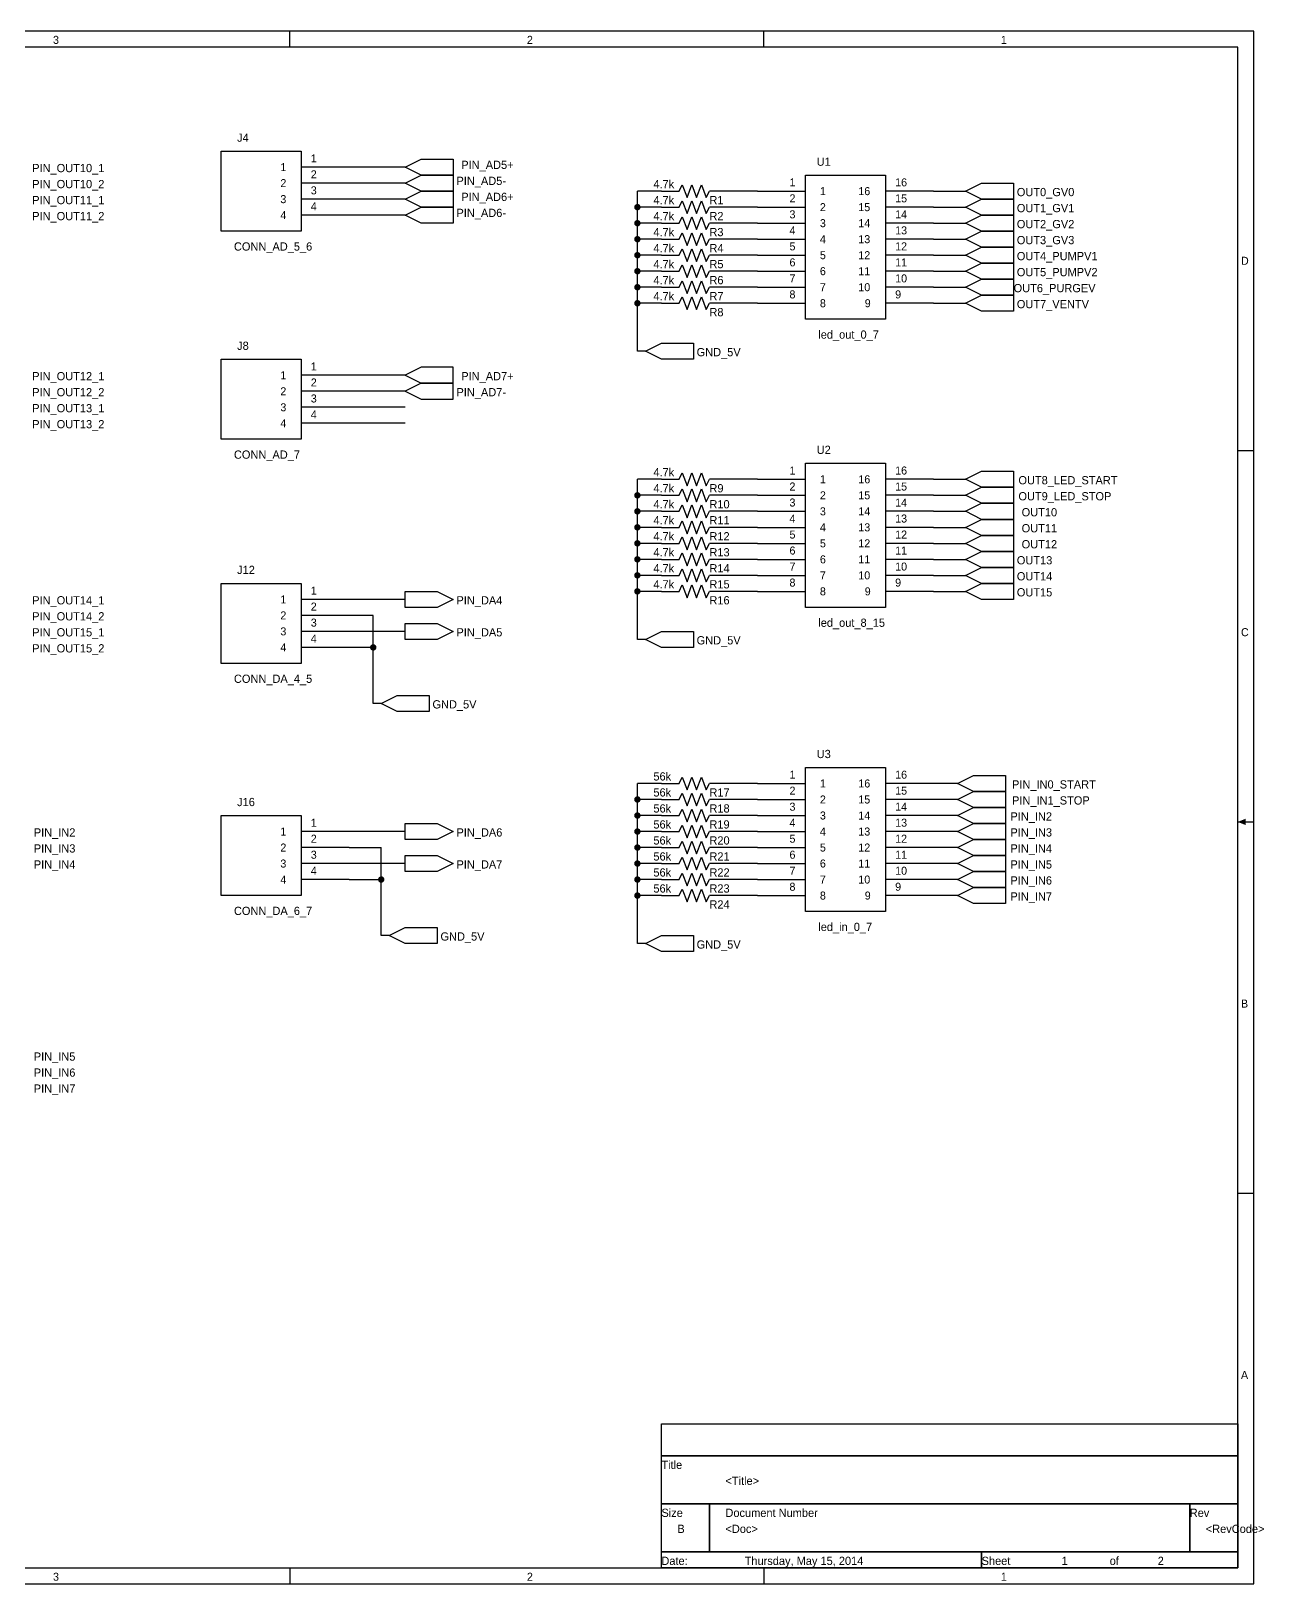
# Model space of a CAD drawing. Extents: x -0.1 to 15.2, y 0.1 to 9.8.
# Drawn here: x 7.46 to 15.16, y 0.1 to 9.8 of the extents above; entities that cross this region are included whole.
import ezdxf

# ---------------------------------------------------------------- set-up
doc = ezdxf.new("R2010")
doc.units = 0

msp = doc.modelspace()

# ---------------------------------------------------------------- linework, layer by layer
at = {"layer": 'PARTS'}
for p, q in [((9.45, 8.95), (9.15, 8.95)), ((9.45, 8.85), (9.15, 8.85)), ((9.45, 8.75), (9.15, 8.75)), ((11.4, 8.8), (11.5, 8.8)), ((11.8, 8.8), (11.7, 8.8)), ((12, 8.8), (12.3, 8.8)), ((13.1, 8.8), (12.8, 8.8)), ((9.45, 8.65), (9.15, 8.65)), ((11.4, 8.7), (11.5, 8.7)), ((11.8, 8.7), (11.7, 8.7)), ((12, 8.7), (12.3, 8.7)), ((13.1, 8.7), (12.8, 8.7)), ((11.4, 8.6), (11.5, 8.6)), ((11.8, 8.6), (11.7, 8.6)), ((12, 8.6), (12.3, 8.6)), ((13.1, 8.6), (12.8, 8.6)), ((11.4, 8.5), (11.5, 8.5)), ((11.8, 8.5), (11.7, 8.5)), ((12, 8.5), (12.3, 8.5)), ((13.1, 8.5), (12.8, 8.5)), ((11.4, 8.4), (11.5, 8.4)), ((11.8, 8.4), (11.7, 8.4)), ((12, 8.4), (12.3, 8.4)), ((13.1, 8.4), (12.8, 8.4)), ((11.4, 8.3), (11.5, 8.3)), ((11.8, 8.3), (11.7, 8.3)), ((12, 8.3), (12.3, 8.3)), ((13.1, 8.3), (12.8, 8.3)), ((11.4, 8.2), (11.5, 8.2)), ((11.8, 8.2), (11.7, 8.2)), ((12, 8.2), (12.3, 8.2)), ((13.1, 8.2), (12.8, 8.2)), ((11.4, 8.1), (11.5, 8.1)), ((11.8, 8.1), (11.7, 8.1)), ((12, 8.1), (12.3, 8.1)), ((13.1, 8.1), (12.8, 8.1)), ((9.45, 7.65), (9.15, 7.65)), ((9.45, 7.55), (9.15, 7.55)), ((9.45, 7.45), (9.15, 7.45)), ((9.45, 7.35), (9.15, 7.35)), ((11.4, 7), (11.5, 7)), ((11.8, 7), (11.7, 7)), ((12, 7), (12.3, 7)), ((13.1, 7), (12.8, 7)), ((11.4, 6.9), (11.5, 6.9)), ((11.8, 6.9), (11.7, 6.9)), ((12, 6.9), (12.3, 6.9)), ((13.1, 6.9), (12.8, 6.9)), ((11.4, 6.8), (11.5, 6.8)), ((11.8, 6.8), (11.7, 6.8)), ((12, 6.8), (12.3, 6.8)), ((13.1, 6.8), (12.8, 6.8)), ((11.4, 6.7), (11.5, 6.7)), ((11.8, 6.7), (11.7, 6.7)), ((12, 6.7), (12.3, 6.7)), ((13.1, 6.7), (12.8, 6.7)), ((11.4, 6.6), (11.5, 6.6)), ((11.8, 6.6), (11.7, 6.6)), ((12, 6.6), (12.3, 6.6)), ((13.1, 6.6), (12.8, 6.6)), ((11.4, 6.5), (11.5, 6.5)), ((11.8, 6.5), (11.7, 6.5)), ((12, 6.5), (12.3, 6.5)), ((13.1, 6.5), (12.8, 6.5)), ((11.4, 6.4), (11.5, 6.4)), ((11.8, 6.4), (11.7, 6.4)), ((12, 6.4), (12.3, 6.4)), ((13.1, 6.4), (12.8, 6.4)), ((9.45, 6.25), (9.15, 6.25)), ((11.4, 6.3), (11.5, 6.3)), ((11.8, 6.3), (11.7, 6.3)), ((12, 6.3), (12.3, 6.3)), ((13.1, 6.3), (12.8, 6.3)), ((9.45, 6.15), (9.15, 6.15)), ((9.45, 6.05), (9.15, 6.05)), ((9.45, 5.95), (9.15, 5.95)), ((11.4, 5.1), (11.5, 5.1)), ((11.8, 5.1), (11.7, 5.1)), ((12, 5.1), (12.3, 5.1)), ((13.1, 5.1), (12.8, 5.1)), ((11.4, 5), (11.5, 5)), ((11.8, 5), (11.7, 5)), ((12, 5), (12.3, 5)), ((13.1, 5), (12.8, 5)), ((11.4, 4.9), (11.5, 4.9)), ((11.8, 4.9), (11.7, 4.9)), ((12, 4.9), (12.3, 4.9)), ((13.1, 4.9), (12.8, 4.9)), ((9.45, 4.8), (9.15, 4.8)), ((11.4, 4.8), (11.5, 4.8)), ((11.8, 4.8), (11.7, 4.8)), ((12, 4.8), (12.3, 4.8)), ((13.1, 4.8), (12.8, 4.8)), ((9.45, 4.7), (9.15, 4.7)), ((11.4, 4.7), (11.5, 4.7)), ((11.8, 4.7), (11.7, 4.7)), ((12, 4.7), (12.3, 4.7)), ((13.1, 4.7), (12.8, 4.7)), ((9.45, 4.6), (9.15, 4.6)), ((11.4, 4.6), (11.5, 4.6)), ((11.8, 4.6), (11.7, 4.6)), ((12, 4.6), (12.3, 4.6)), ((13.1, 4.6), (12.8, 4.6)), ((9.45, 4.5), (9.15, 4.5)), ((11.4, 4.5), (11.5, 4.5)), ((11.8, 4.5), (11.7, 4.5)), ((12, 4.5), (12.3, 4.5)), ((13.1, 4.5), (12.8, 4.5)), ((11.4, 4.4), (11.5, 4.4)), ((11.8, 4.4), (11.7, 4.4)), ((12, 4.4), (12.3, 4.4)), ((13.1, 4.4), (12.8, 4.4))]:
    msp.add_line(p, q, dxfattribs=at)
for points in [[(8.65, 9.05), (9.15, 9.05), (9.15, 8.55), (8.65, 8.55)], [(12.3, 8.9), (12.8, 8.9), (12.8, 8), (12.3, 8)], [(8.65, 7.75), (9.15, 7.75), (9.15, 7.25), (8.65, 7.25)], [(12.3, 7.1), (12.8, 7.1), (12.8, 6.2), (12.3, 6.2)], [(8.65, 6.35), (9.15, 6.35), (9.15, 5.85), (8.65, 5.85)], [(12.3, 5.2), (12.8, 5.2), (12.8, 4.3), (12.3, 4.3)], [(8.65, 4.9), (9.15, 4.9), (9.15, 4.4), (8.65, 4.4)]]:
    msp.add_lwpolyline(points, close=True, dxfattribs=at)
for points in [[(9.8, 8.95), (9.9, 9)], [(9.9, 8.9), (9.8, 8.95)], [(9.9, 9), (10.1, 9)], [(10.1, 9), (10.1, 8.9)], [(9.8, 8.85), (9.9, 8.9)], [(9.9, 8.8), (9.8, 8.85)], [(10.1, 8.9), (9.9, 8.9)], [(9.9, 8.9), (10.1, 8.9)], [(10.1, 8.9), (10.1, 8.8)], [(11.51, 8.8), (11.53, 8.84)], [(11.53, 8.84), (11.56, 8.76)], [(11.56, 8.76), (11.59, 8.84)], [(11.59, 8.84), (11.62, 8.76)], [(11.62, 8.76), (11.65, 8.84)], [(11.65, 8.84), (11.68, 8.76)], [(13.3, 8.8), (13.4, 8.85)], [(13.4, 8.85), (13.6, 8.85)], [(13.6, 8.85), (13.6, 8.75)], [(9.8, 8.75), (9.9, 8.8)], [(9.9, 8.7), (9.8, 8.75)], [(9.9, 8.8), (10.1, 8.8)], [(10.1, 8.8), (9.9, 8.8)], [(10.1, 8.8), (10.1, 8.7)], [(11.5, 8.8), (11.51, 8.8)], [(11.51, 8.7), (11.53, 8.74)], [(11.53, 8.74), (11.56, 8.66)], [(11.56, 8.66), (11.59, 8.74)], [(11.59, 8.74), (11.62, 8.66)], [(11.62, 8.66), (11.65, 8.74)], [(11.65, 8.74), (11.68, 8.66)], [(11.68, 8.76), (11.7, 8.8)], [(13.4, 8.75), (13.3, 8.8)], [(13.3, 8.7), (13.4, 8.75)], [(13.6, 8.75), (13.4, 8.75)], [(13.4, 8.75), (13.6, 8.75)], [(13.6, 8.75), (13.6, 8.65)], [(9.8, 8.65), (9.9, 8.7)], [(9.9, 8.6), (9.8, 8.65)], [(10.1, 8.7), (9.9, 8.7)], [(9.9, 8.7), (10.1, 8.7)], [(10.1, 8.7), (10.1, 8.6)], [(11.5, 8.7), (11.51, 8.7)], [(11.51, 8.6), (11.53, 8.64)], [(11.53, 8.64), (11.56, 8.56)], [(11.56, 8.56), (11.59, 8.64)], [(11.59, 8.64), (11.62, 8.56)], [(11.62, 8.56), (11.65, 8.64)], [(11.65, 8.64), (11.68, 8.56)], [(11.68, 8.66), (11.7, 8.7)], [(13.4, 8.65), (13.3, 8.7)], [(13.3, 8.6), (13.4, 8.65)], [(13.6, 8.65), (13.4, 8.65)], [(13.4, 8.65), (13.6, 8.65)], [(13.6, 8.65), (13.6, 8.55)], [(10.1, 8.6), (9.9, 8.6)], [(11.5, 8.6), (11.51, 8.6)], [(11.51, 8.5), (11.53, 8.54)], [(11.53, 8.54), (11.56, 8.46)], [(11.56, 8.46), (11.59, 8.54)], [(11.59, 8.54), (11.62, 8.46)], [(11.62, 8.46), (11.65, 8.54)], [(11.65, 8.54), (11.68, 8.46)], [(11.68, 8.56), (11.7, 8.6)], [(13.4, 8.55), (13.3, 8.6)], [(13.3, 8.5), (13.4, 8.55)], [(13.4, 8.55), (13.6, 8.55)], [(13.6, 8.55), (13.4, 8.55)], [(13.6, 8.55), (13.6, 8.45)], [(11.5, 8.5), (11.51, 8.5)], [(11.51, 8.4), (11.53, 8.44)], [(11.53, 8.44), (11.56, 8.36)], [(11.56, 8.36), (11.59, 8.44)], [(11.59, 8.44), (11.62, 8.36)], [(11.62, 8.36), (11.65, 8.44)], [(11.65, 8.44), (11.68, 8.36)], [(11.68, 8.46), (11.7, 8.5)], [(13.4, 8.45), (13.3, 8.5)], [(13.3, 8.4), (13.4, 8.45)], [(13.4, 8.45), (13.6, 8.45)], [(13.6, 8.45), (13.4, 8.45)], [(13.6, 8.45), (13.6, 8.35)], [(11.5, 8.4), (11.51, 8.4)], [(11.68, 8.36), (11.7, 8.4)], [(13.4, 8.35), (13.3, 8.4)], [(13.3, 8.3), (13.4, 8.35)], [(13.4, 8.35), (13.6, 8.35)], [(13.6, 8.35), (13.4, 8.35)], [(13.6, 8.35), (13.6, 8.25)], [(11.5, 8.3), (11.51, 8.3)], [(11.51, 8.3), (11.53, 8.34)], [(11.53, 8.34), (11.56, 8.26)], [(11.56, 8.26), (11.59, 8.34)], [(11.59, 8.34), (11.62, 8.26)], [(11.62, 8.26), (11.65, 8.34)], [(11.65, 8.34), (11.68, 8.26)], [(11.68, 8.26), (11.7, 8.3)], [(13.4, 8.25), (13.3, 8.3)], [(13.3, 8.2), (13.4, 8.25)], [(13.6, 8.25), (13.4, 8.25)], [(13.4, 8.25), (13.6, 8.25)], [(13.6, 8.25), (13.6, 8.15)], [(11.5, 8.2), (11.51, 8.2)], [(11.51, 8.2), (11.53, 8.24)], [(11.53, 8.24), (11.56, 8.16)], [(11.56, 8.16), (11.59, 8.24)], [(11.59, 8.24), (11.62, 8.16)], [(11.62, 8.16), (11.65, 8.24)], [(11.65, 8.24), (11.68, 8.16)], [(11.68, 8.16), (11.7, 8.2)], [(13.4, 8.15), (13.3, 8.2)], [(13.3, 8.1), (13.4, 8.15)], [(13.6, 8.15), (13.4, 8.15)], [(13.4, 8.15), (13.6, 8.15)], [(13.6, 8.15), (13.6, 8.05)], [(11.5, 8.1), (11.51, 8.1)], [(11.51, 8.1), (11.53, 8.14)], [(11.53, 8.14), (11.56, 8.06)], [(11.56, 8.06), (11.59, 8.14)], [(11.59, 8.14), (11.62, 8.06)], [(11.62, 8.06), (11.65, 8.14)], [(11.65, 8.14), (11.68, 8.06)], [(11.68, 8.06), (11.7, 8.1)], [(13.4, 8.05), (13.3, 8.1)], [(13.6, 8.05), (13.4, 8.05)], [(11.3, 7.8), (11.4, 7.85)], [(11.4, 7.75), (11.3, 7.8)], [(11.4, 7.85), (11.6, 7.85)], [(11.6, 7.85), (11.6, 7.75)], [(9.9, 7.7), (9.8, 7.65)], [(10.1, 7.7), (9.9, 7.7)], [(10.1, 7.6), (10.1, 7.7)], [(11.6, 7.75), (11.4, 7.75)], [(9.8, 7.65), (9.9, 7.6)], [(9.9, 7.6), (9.8, 7.55)], [(9.9, 7.6), (10.1, 7.6)], [(10.1, 7.6), (9.9, 7.6)], [(10.1, 7.5), (10.1, 7.6)], [(9.8, 7.55), (9.9, 7.5)], [(9.9, 7.5), (10.1, 7.5)], [(11.5, 7), (11.51, 7)], [(11.51, 7), (11.53, 7.04)], [(11.53, 7.04), (11.56, 6.96)], [(11.56, 6.96), (11.59, 7.04)], [(11.59, 7.04), (11.62, 6.96)], [(11.62, 6.96), (11.65, 7.04)], [(11.65, 7.04), (11.68, 6.96)], [(11.68, 6.96), (11.7, 7)], [(13.3, 7), (13.4, 7.05)], [(13.4, 6.95), (13.3, 7)], [(13.4, 7.05), (13.6, 7.05)], [(13.6, 7.05), (13.6, 6.95)], [(11.5, 6.9), (11.51, 6.9)], [(11.51, 6.9), (11.53, 6.94)], [(11.53, 6.94), (11.56, 6.86)], [(11.56, 6.86), (11.59, 6.94)], [(11.59, 6.94), (11.62, 6.86)], [(11.62, 6.86), (11.65, 6.94)], [(11.65, 6.94), (11.68, 6.86)], [(11.68, 6.86), (11.7, 6.9)], [(13.3, 6.9), (13.4, 6.95)], [(13.4, 6.85), (13.3, 6.9)], [(13.6, 6.95), (13.4, 6.95)], [(13.4, 6.95), (13.6, 6.95)], [(13.6, 6.95), (13.6, 6.85)], [(11.5, 6.8), (11.51, 6.8)], [(11.51, 6.8), (11.53, 6.84)], [(11.53, 6.84), (11.56, 6.76)], [(11.56, 6.76), (11.59, 6.84)], [(11.59, 6.84), (11.62, 6.76)], [(11.62, 6.76), (11.65, 6.84)], [(11.65, 6.84), (11.68, 6.76)], [(11.68, 6.76), (11.7, 6.8)], [(13.3, 6.8), (13.4, 6.85)], [(13.4, 6.75), (13.3, 6.8)], [(13.6, 6.85), (13.4, 6.85)], [(13.4, 6.85), (13.6, 6.85)], [(13.6, 6.85), (13.6, 6.75)], [(11.5, 6.7), (11.51, 6.7)], [(11.51, 6.7), (11.53, 6.74)], [(11.53, 6.74), (11.56, 6.66)], [(11.56, 6.66), (11.59, 6.74)], [(11.59, 6.74), (11.62, 6.66)], [(11.62, 6.66), (11.65, 6.74)], [(11.65, 6.74), (11.68, 6.66)], [(11.68, 6.66), (11.7, 6.7)], [(13.3, 6.7), (13.4, 6.75)], [(13.4, 6.65), (13.3, 6.7)], [(13.6, 6.75), (13.4, 6.75)], [(13.4, 6.75), (13.6, 6.75)], [(13.6, 6.75), (13.6, 6.65)], [(11.5, 6.6), (11.51, 6.6)], [(11.51, 6.6), (11.53, 6.64)], [(11.53, 6.64), (11.56, 6.56)], [(11.56, 6.56), (11.59, 6.64)], [(11.59, 6.64), (11.62, 6.56)], [(11.62, 6.56), (11.65, 6.64)], [(11.65, 6.64), (11.68, 6.56)], [(11.68, 6.56), (11.7, 6.6)], [(13.3, 6.6), (13.4, 6.65)], [(13.4, 6.55), (13.3, 6.6)], [(13.4, 6.65), (13.6, 6.65)], [(13.6, 6.65), (13.4, 6.65)], [(13.6, 6.65), (13.6, 6.55)], [(11.5, 6.5), (11.51, 6.5)], [(11.51, 6.5), (11.53, 6.54)], [(11.53, 6.54), (11.56, 6.46)], [(11.56, 6.46), (11.59, 6.54)], [(11.59, 6.54), (11.62, 6.46)], [(11.62, 6.46), (11.65, 6.54)], [(11.65, 6.54), (11.68, 6.46)], [(11.68, 6.46), (11.7, 6.5)], [(13.3, 6.5), (13.4, 6.55)], [(13.4, 6.45), (13.3, 6.5)], [(13.6, 6.55), (13.4, 6.55)], [(13.4, 6.55), (13.6, 6.55)], [(13.6, 6.55), (13.6, 6.45)], [(11.51, 6.4), (11.53, 6.44)], [(11.53, 6.44), (11.56, 6.36)], [(11.56, 6.36), (11.59, 6.44)], [(11.59, 6.44), (11.62, 6.36)], [(11.62, 6.36), (11.65, 6.44)], [(11.65, 6.44), (11.68, 6.36)], [(13.3, 6.4), (13.4, 6.45)], [(13.6, 6.45), (13.4, 6.45)], [(13.4, 6.45), (13.6, 6.45)], [(13.6, 6.45), (13.6, 6.35)], [(11.5, 6.4), (11.51, 6.4)], [(11.51, 6.3), (11.53, 6.34)], [(11.53, 6.34), (11.56, 6.26)], [(11.56, 6.26), (11.59, 6.34)], [(11.59, 6.34), (11.62, 6.26)], [(11.62, 6.26), (11.65, 6.34)], [(11.65, 6.34), (11.68, 6.26)], [(11.68, 6.36), (11.7, 6.4)], [(13.4, 6.35), (13.3, 6.4)], [(13.3, 6.3), (13.4, 6.35)], [(13.6, 6.35), (13.4, 6.35)], [(13.4, 6.35), (13.6, 6.35)], [(13.6, 6.35), (13.6, 6.25)], [(9.8, 6.3), (10, 6.3)], [(9.8, 6.2), (9.8, 6.3)], [(10, 6.3), (10.1, 6.25)], [(10.1, 6.25), (10, 6.2)], [(11.5, 6.3), (11.51, 6.3)], [(11.68, 6.26), (11.7, 6.3)], [(13.4, 6.25), (13.3, 6.3)], [(13.6, 6.25), (13.4, 6.25)], [(10, 6.2), (9.8, 6.2)], [(9.8, 6.1), (10, 6.1)], [(9.8, 6), (9.8, 6.1)], [(10, 6.1), (10.1, 6.05)], [(10.1, 6.05), (10, 6)], [(11.3, 6), (11.4, 6.05)], [(11.4, 6.05), (11.6, 6.05)], [(11.6, 6.05), (11.6, 5.95)], [(10, 6), (9.8, 6)], [(11.4, 5.95), (11.3, 6)], [(11.6, 5.95), (11.4, 5.95)], [(9.65, 5.6), (9.75, 5.65)], [(9.75, 5.65), (9.95, 5.65)], [(9.95, 5.65), (9.95, 5.55)], [(9.75, 5.55), (9.65, 5.6)], [(9.95, 5.55), (9.75, 5.55)], [(13.25, 5.1), (13.35, 5.15)], [(13.35, 5.15), (13.55, 5.15)], [(13.55, 5.15), (13.55, 5.05)], [(11.5, 5.1), (11.51, 5.1)], [(11.51, 5.1), (11.53, 5.14)], [(11.53, 5.14), (11.56, 5.06)], [(11.56, 5.06), (11.59, 5.14)], [(11.59, 5.14), (11.62, 5.06)], [(11.62, 5.06), (11.65, 5.14)], [(11.65, 5.14), (11.68, 5.06)], [(11.68, 5.06), (11.7, 5.1)], [(13.35, 5.05), (13.25, 5.1)], [(13.25, 5), (13.35, 5.05)], [(13.55, 5.05), (13.35, 5.05)], [(13.35, 5.05), (13.55, 5.05)], [(13.55, 5.05), (13.55, 4.95)], [(11.5, 5), (11.51, 5)], [(11.51, 5), (11.53, 5.04)], [(11.53, 5.04), (11.56, 4.96)], [(11.56, 4.96), (11.59, 5.04)], [(11.59, 5.04), (11.62, 4.96)], [(11.62, 4.96), (11.65, 5.04)], [(11.65, 5.04), (11.68, 4.96)], [(11.68, 4.96), (11.7, 5)], [(13.35, 4.95), (13.25, 5)], [(13.25, 4.9), (13.35, 4.95)], [(13.55, 4.95), (13.35, 4.95)], [(13.35, 4.95), (13.55, 4.95)], [(13.55, 4.95), (13.55, 4.85)], [(11.5, 4.9), (11.51, 4.9)], [(11.51, 4.9), (11.53, 4.94)], [(11.53, 4.94), (11.56, 4.86)], [(11.56, 4.86), (11.59, 4.94)], [(11.59, 4.94), (11.62, 4.86)], [(11.62, 4.86), (11.65, 4.94)], [(11.65, 4.94), (11.68, 4.86)], [(11.68, 4.86), (11.7, 4.9)], [(13.35, 4.85), (13.25, 4.9)], [(9.8, 4.85), (10, 4.85)], [(9.8, 4.75), (9.8, 4.85)], [(10, 4.85), (10.1, 4.8)], [(10.1, 4.8), (10, 4.75)], [(11.5, 4.8), (11.51, 4.8)], [(11.51, 4.8), (11.53, 4.84)], [(11.53, 4.84), (11.56, 4.76)], [(11.56, 4.76), (11.59, 4.84)], [(11.59, 4.84), (11.62, 4.76)], [(11.62, 4.76), (11.65, 4.84)], [(11.65, 4.84), (11.68, 4.76)], [(11.68, 4.76), (11.7, 4.8)], [(13.25, 4.8), (13.35, 4.85)], [(13.35, 4.75), (13.25, 4.8)], [(13.55, 4.85), (13.35, 4.85)], [(13.35, 4.85), (13.55, 4.85)], [(13.55, 4.85), (13.55, 4.75)], [(10, 4.75), (9.8, 4.75)], [(11.5, 4.7), (11.51, 4.7)], [(11.51, 4.7), (11.53, 4.74)], [(11.53, 4.74), (11.56, 4.66)], [(11.56, 4.66), (11.59, 4.74)], [(11.59, 4.74), (11.62, 4.66)], [(11.62, 4.66), (11.65, 4.74)], [(11.65, 4.74), (11.68, 4.66)], [(11.68, 4.66), (11.7, 4.7)], [(13.25, 4.7), (13.35, 4.75)], [(13.35, 4.65), (13.25, 4.7)], [(13.35, 4.75), (13.55, 4.75)], [(13.55, 4.75), (13.35, 4.75)], [(13.55, 4.75), (13.55, 4.65)], [(9.8, 4.65), (10, 4.65)], [(9.8, 4.55), (9.8, 4.65)], [(10, 4.65), (10.1, 4.6)], [(10.1, 4.6), (10, 4.55)], [(11.5, 4.6), (11.51, 4.6)], [(11.51, 4.6), (11.53, 4.64)], [(11.53, 4.64), (11.56, 4.56)], [(11.56, 4.56), (11.59, 4.64)], [(11.59, 4.64), (11.62, 4.56)], [(11.62, 4.56), (11.65, 4.64)], [(11.65, 4.64), (11.68, 4.56)], [(11.68, 4.56), (11.7, 4.6)], [(13.25, 4.6), (13.35, 4.65)], [(13.35, 4.55), (13.25, 4.6)], [(13.55, 4.65), (13.35, 4.65)], [(13.35, 4.65), (13.55, 4.65)], [(13.55, 4.65), (13.55, 4.55)], [(10, 4.55), (9.8, 4.55)], [(11.5, 4.5), (11.51, 4.5)], [(11.51, 4.5), (11.53, 4.54)], [(11.53, 4.54), (11.56, 4.46)], [(11.56, 4.46), (11.59, 4.54)], [(11.59, 4.54), (11.62, 4.46)], [(11.62, 4.46), (11.65, 4.54)], [(11.65, 4.54), (11.68, 4.46)], [(11.68, 4.46), (11.7, 4.5)], [(13.25, 4.5), (13.35, 4.55)], [(13.35, 4.45), (13.25, 4.5)], [(13.55, 4.55), (13.35, 4.55)], [(13.35, 4.55), (13.55, 4.55)], [(13.55, 4.55), (13.55, 4.45)], [(11.5, 4.4), (11.51, 4.4)], [(11.51, 4.4), (11.53, 4.44)], [(11.53, 4.44), (11.56, 4.36)], [(11.56, 4.36), (11.59, 4.44)], [(11.59, 4.44), (11.62, 4.36)], [(11.62, 4.36), (11.65, 4.44)], [(11.65, 4.44), (11.68, 4.36)], [(11.68, 4.36), (11.7, 4.4)], [(13.25, 4.4), (13.35, 4.45)], [(13.35, 4.35), (13.25, 4.4)], [(13.55, 4.45), (13.35, 4.45)], [(13.35, 4.45), (13.55, 4.45)], [(13.55, 4.45), (13.55, 4.35)], [(13.55, 4.35), (13.35, 4.35)], [(9.7, 4.15), (9.8, 4.2)], [(9.8, 4.2), (10, 4.2)], [(10, 4.2), (10, 4.1)], [(9.8, 4.1), (9.7, 4.15)], [(10, 4.1), (9.8, 4.1)], [(11.3, 4.1), (11.4, 4.15)], [(11.4, 4.05), (11.3, 4.1)], [(11.4, 4.15), (11.6, 4.15)], [(11.6, 4.15), (11.6, 4.05)], [(11.6, 4.05), (11.4, 4.05)]]:
    msp.add_lwpolyline(points, dxfattribs=at)
at = {"layer": 'TITLE'}
for points in [[(-0.1, 0.1), (15.1, 0.1), (15.1, 9.8), (-0.1, 9.8)], [(0, 0.2), (15, 0.2), (15, 9.7), (0, 9.7)], [(11.4, 1.1), (15, 1.1), (15, 0.9), (11.4, 0.9)], [(11.4, 0.9), (15, 0.9), (15, 0.6), (11.4, 0.6)], [(11.4, 0.6), (11.7, 0.6), (11.7, 0.3), (11.4, 0.3)], [(11.7, 0.6), (14.7, 0.6), (14.7, 0.3), (11.7, 0.3)], [(14.7, 0.6), (15, 0.6), (15, 0.3), (14.7, 0.3)], [(11.4, 0.3), (13.4, 0.3), (13.4, 0.2), (11.4, 0.2)], [(13.4, 0.3), (15, 0.3), (15, 0.2), (13.4, 0.2)]]:
    msp.add_lwpolyline(points, close=True, dxfattribs=at)
for points in [[(9.08, 9.7), (9.08, 9.8)], [(12.04, 9.7), (12.04, 9.8)], [(15, 7.18), (15.1, 7.18)], [(15, 4.86), (15.1, 4.86)], [(15, 2.54), (15.1, 2.54)], [(9.08, 0.2), (9.08, 0.1)], [(12.04, 0.2), (12.04, 0.1)]]:
    msp.add_lwpolyline(points, dxfattribs=at)
msp.add_solid([(15, 4.86), (15.05, 4.88), (15.05, 4.84), (15.05, 4.86)], dxfattribs=at)
msp.add_solid([(15, 4.86), (15.05, 4.88), (15.05, 4.84), (15.05, 4.86)], dxfattribs=at)
msp.add_solid([(15, 4.86), (15.05, 4.88), (15.05, 4.84), (15.05, 4.86)], dxfattribs=at)
at = {"layer": 'WIRE'}
for points in [[(9.8, 8.95), (9.45, 8.95)], [(9.8, 8.85), (9.45, 8.85)], [(9.8, 8.75), (9.45, 8.75)], [(11.4, 8.8), (11.25, 8.8)], [(11.25, 8.7), (11.25, 8.8)], [(12, 8.8), (11.8, 8.8)], [(13.1, 8.8), (13.3, 8.8)], [(9.8, 8.65), (9.45, 8.65)], [(11.4, 8.7), (11.25, 8.7)], [(11.25, 8.6), (11.25, 8.7)], [(12, 8.7), (11.8, 8.7)], [(13.1, 8.7), (13.3, 8.7)], [(11.4, 8.6), (11.25, 8.6)], [(11.25, 8.5), (11.25, 8.6)], [(12, 8.6), (11.8, 8.6)], [(13.1, 8.6), (13.3, 8.6)], [(11.4, 8.5), (11.25, 8.5)], [(11.25, 8.4), (11.25, 8.5)], [(12, 8.5), (11.8, 8.5)], [(13.1, 8.5), (13.3, 8.5)], [(11.4, 8.4), (11.25, 8.4)], [(11.25, 8.3), (11.25, 8.4)], [(12, 8.4), (11.8, 8.4)], [(13.1, 8.4), (13.3, 8.4)], [(11.4, 8.3), (11.25, 8.3)], [(11.25, 8.2), (11.25, 8.3)], [(12, 8.3), (11.8, 8.3)], [(13.1, 8.3), (13.3, 8.3)], [(11.4, 8.2), (11.25, 8.2)], [(11.25, 8.1), (11.25, 8.2)], [(12, 8.2), (11.8, 8.2)], [(13.1, 8.2), (13.3, 8.2)], [(11.4, 8.1), (11.25, 8.1)], [(11.25, 7.8), (11.25, 8.1)], [(12, 8.1), (11.8, 8.1)], [(13.1, 8.1), (13.3, 8.1)], [(11.3, 7.8), (11.25, 7.8)], [(9.8, 7.65), (9.45, 7.65)], [(9.8, 7.55), (9.45, 7.55)], [(9.8, 7.45), (9.45, 7.45)], [(9.8, 7.35), (9.45, 7.35)], [(11.4, 7), (11.25, 7)], [(11.25, 6.9), (11.25, 7)], [(12, 7), (11.8, 7)], [(13.1, 7), (13.3, 7)], [(11.4, 6.9), (11.25, 6.9)], [(11.25, 6.8), (11.25, 6.9)], [(12, 6.9), (11.8, 6.9)], [(13.1, 6.9), (13.3, 6.9)], [(11.4, 6.8), (11.25, 6.8)], [(11.25, 6.7), (11.25, 6.8)], [(12, 6.8), (11.8, 6.8)], [(13.1, 6.8), (13.3, 6.8)], [(11.4, 6.7), (11.25, 6.7)], [(11.25, 6.6), (11.25, 6.7)], [(12, 6.7), (11.8, 6.7)], [(13.1, 6.7), (13.3, 6.7)], [(11.4, 6.6), (11.25, 6.6)], [(11.25, 6.5), (11.25, 6.6)], [(12, 6.6), (11.8, 6.6)], [(13.1, 6.6), (13.3, 6.6)], [(11.4, 6.5), (11.25, 6.5)], [(11.25, 6.4), (11.25, 6.5)], [(12, 6.5), (11.8, 6.5)], [(13.1, 6.5), (13.3, 6.5)], [(11.4, 6.4), (11.25, 6.4)], [(11.25, 6.3), (11.25, 6.4)], [(12, 6.4), (11.8, 6.4)], [(13.1, 6.4), (13.3, 6.4)], [(9.8, 6.25), (9.45, 6.25)], [(11.4, 6.3), (11.25, 6.3)], [(11.25, 6), (11.25, 6.3)], [(12, 6.3), (11.8, 6.3)], [(13.1, 6.3), (13.3, 6.3)], [(9.6, 6.15), (9.45, 6.15)], [(9.6, 5.95), (9.6, 6.15)], [(9.8, 6.05), (9.45, 6.05)], [(9.6, 5.95), (9.45, 5.95)], [(9.6, 5.6), (9.6, 5.95)], [(11.3, 6), (11.25, 6)], [(9.65, 5.6), (9.6, 5.6)], [(11.4, 5.1), (11.25, 5.1)], [(11.25, 5), (11.25, 5.1)], [(12, 5.1), (11.8, 5.1)], [(13.25, 5.1), (13.1, 5.1)], [(11.4, 5), (11.25, 5)], [(11.25, 4.9), (11.25, 5)], [(12, 5), (11.8, 5)], [(13.25, 5), (13.1, 5)], [(11.4, 4.9), (11.25, 4.9)], [(11.25, 4.8), (11.25, 4.9)], [(12, 4.9), (11.8, 4.9)], [(13.25, 4.9), (13.1, 4.9)], [(9.8, 4.8), (9.45, 4.8)], [(11.4, 4.8), (11.25, 4.8)], [(11.25, 4.7), (11.25, 4.8)], [(12, 4.8), (11.8, 4.8)], [(13.25, 4.8), (13.1, 4.8)], [(9.45, 4.7), (9.65, 4.7)], [(9.65, 4.5), (9.65, 4.7)], [(11.4, 4.7), (11.25, 4.7)], [(11.25, 4.6), (11.25, 4.7)], [(12, 4.7), (11.8, 4.7)], [(13.25, 4.7), (13.1, 4.7)], [(9.8, 4.6), (9.45, 4.6)], [(11.4, 4.6), (11.25, 4.6)], [(11.25, 4.5), (11.25, 4.6)], [(12, 4.6), (11.8, 4.6)], [(13.25, 4.6), (13.1, 4.6)], [(9.45, 4.5), (9.65, 4.5)], [(9.65, 4.15), (9.65, 4.5)], [(11.4, 4.5), (11.25, 4.5)], [(11.25, 4.4), (11.25, 4.5)], [(12, 4.5), (11.8, 4.5)], [(13.25, 4.5), (13.1, 4.5)], [(11.4, 4.4), (11.25, 4.4)], [(11.25, 4.1), (11.25, 4.4)], [(12, 4.4), (11.8, 4.4)], [(13.25, 4.4), (13.1, 4.4)], [(9.7, 4.15), (9.65, 4.15)], [(11.3, 4.1), (11.25, 4.1)]]:
    msp.add_lwpolyline(points, dxfattribs=at)
at = {"layer": 'WIRE', "const_width": 0.02}
for points in [[(11.24, 8.7, 1), (11.26, 8.7, 1)], [(11.24, 8.6, 1), (11.26, 8.6, 1)], [(11.24, 8.5, 1), (11.26, 8.5, 1)], [(11.24, 8.4, 1), (11.26, 8.4, 1)], [(11.24, 8.3, 1), (11.26, 8.3, 1)], [(11.24, 8.2, 1), (11.26, 8.2, 1)], [(11.24, 8.1, 1), (11.26, 8.1, 1)], [(11.24, 6.9, 1), (11.26, 6.9, 1)], [(11.24, 6.8, 1), (11.26, 6.8, 1)], [(11.24, 6.7, 1), (11.26, 6.7, 1)], [(11.24, 6.6, 1), (11.26, 6.6, 1)], [(11.24, 6.5, 1), (11.26, 6.5, 1)], [(11.24, 6.4, 1), (11.26, 6.4, 1)], [(11.24, 6.3, 1), (11.26, 6.3, 1)], [(9.59, 5.95, 1), (9.61, 5.95, 1)], [(11.24, 5, 1), (11.26, 5, 1)], [(11.24, 4.9, 1), (11.26, 4.9, 1)], [(11.24, 4.8, 1), (11.26, 4.8, 1)], [(11.24, 4.7, 1), (11.26, 4.7, 1)], [(11.24, 4.6, 1), (11.26, 4.6, 1)], [(9.64, 4.5, 1), (9.66, 4.5, 1)], [(11.24, 4.5, 1), (11.26, 4.5, 1)], [(11.24, 4.4, 1), (11.26, 4.4, 1)]]:
    msp.add_lwpolyline(points, format="xyb", close=True, dxfattribs=at)

# ---------------------------------------------------------------- texts
at = {"layer": 'PARTS'}
for s, p in [('1', (9.21, 8.98)), ('1', (9.02, 8.925)), ('2', (9.21, 8.88)), ('2', (9.02, 8.825)), ('3', (9.21, 8.78)), ('1', (12.2, 8.83)), ('16', (12.86, 8.83)), ('3', (9.02, 8.725)), ('2', (12.2, 8.73)), ('1', (12.39, 8.775)), ('16', (12.63, 8.775)), ('15', (12.86, 8.73)), ('4', (9.02, 8.625)), ('4', (9.21, 8.68)), ('3', (12.2, 8.63)), ('2', (12.39, 8.675)), ('15', (12.63, 8.675)), ('14', (12.86, 8.63)), ('4', (12.2, 8.53)), ('3', (12.39, 8.575)), ('14', (12.63, 8.575)), ('13', (12.86, 8.53)), ('5', (12.2, 8.43)), ('4', (12.39, 8.475)), ('13', (12.63, 8.475)), ('12', (12.86, 8.43)), ('6', (12.2, 8.33)), ('5', (12.39, 8.375)), ('12', (12.63, 8.375)), ('11', (12.86, 8.33)), ('7', (12.2, 8.23)), ('6', (12.39, 8.275)), ('11', (12.63, 8.275)), ('10', (12.86, 8.23)), ('8', (12.2, 8.13)), ('7', (12.39, 8.175)), ('10', (12.63, 8.175)), ('9', (12.86, 8.13)), ('8', (12.39, 8.075)), ('9', (12.67, 8.075)), ('1', (9.02, 7.625)), ('1', (9.21, 7.68)), ('2', (9.02, 7.525)), ('2', (9.21, 7.58)), ('3', (9.02, 7.425)), ('3', (9.21, 7.48)), ('4', (9.02, 7.325)), ('4', (9.21, 7.38)), ('1', (12.2, 7.03)), ('1', (12.39, 6.975)), ('16', (12.63, 6.975)), ('16', (12.86, 7.03)), ('2', (12.2, 6.93)), ('2', (12.39, 6.875)), ('15', (12.63, 6.875)), ('15', (12.86, 6.93)), ('3', (12.2, 6.83)), ('3', (12.39, 6.775)), ('14', (12.63, 6.775)), ('14', (12.86, 6.83)), ('4', (12.2, 6.73)), ('4', (12.39, 6.675)), ('13', (12.63, 6.675)), ('13', (12.86, 6.73)), ('5', (12.2, 6.63)), ('5', (12.39, 6.575)), ('12', (12.63, 6.575)), ('12', (12.86, 6.63)), ('6', (12.2, 6.53)), ('6', (12.39, 6.475)), ('11', (12.63, 6.475)), ('11', (12.86, 6.53)), ('7', (12.2, 6.43)), ('7', (12.39, 6.375)), ('10', (12.63, 6.375)), ('10', (12.86, 6.43)), ('1', (9.21, 6.28)), ('8', (12.2, 6.33)), ('8', (12.39, 6.275)), ('9', (12.67, 6.275)), ('9', (12.86, 6.33)), ('1', (9.02, 6.225)), ('2', (9.21, 6.18)), ('2', (9.02, 6.125)), ('3', (9.21, 6.08)), ('3', (9.02, 6.025)), ('4', (9.21, 5.98)), ('4', (9.02, 5.925)), ('1', (12.2, 5.13)), ('16', (12.86, 5.13)), ('2', (12.2, 5.03)), ('1', (12.39, 5.075)), ('16', (12.63, 5.075)), ('15', (12.86, 5.03)), ('3', (12.2, 4.93)), ('2', (12.39, 4.975)), ('15', (12.63, 4.975)), ('14', (12.86, 4.93)), ('1', (9.21, 4.83)), ('4', (12.2, 4.83)), ('3', (12.39, 4.875)), ('14', (12.63, 4.875)), ('13', (12.86, 4.83)), ('1', (9.02, 4.775)), ('2', (9.21, 4.73)), ('5', (12.2, 4.73)), ('4', (12.39, 4.775)), ('13', (12.63, 4.775)), ('12', (12.86, 4.73)), ('2', (9.02, 4.675)), ('3', (9.21, 4.63)), ('6', (12.2, 4.63)), ('5', (12.39, 4.675)), ('12', (12.63, 4.675)), ('11', (12.86, 4.63)), ('3', (9.02, 4.575)), ('4', (9.21, 4.53)), ('7', (12.2, 4.53)), ('6', (12.39, 4.575)), ('11', (12.63, 4.575)), ('10', (12.86, 4.53)), ('4', (9.02, 4.475)), ('8', (12.2, 4.43)), ('7', (12.39, 4.475)), ('10', (12.63, 4.475)), ('9', (12.86, 4.43)), ('8', (12.39, 4.375)), ('9', (12.67, 4.375))]:
    msp.add_text(s, height=0.05, dxfattribs=at).set_placement(p)
at = {"layer": 'PARTTEXT'}
for s, p in [('J4', (8.75, 9.1086)), ('PIN_OUT10_1', (7.47, 8.9186)), ('PIN_AD5+', (10.15, 8.9386)), ('U1', (12.37, 8.9586)), ('PIN_OUT10_2', (7.47, 8.8186)), ('PIN_AD5-', (10.12, 8.8386)), ('4.7k', (11.35, 8.8186)), ('PIN_OUT11_1', (7.47, 8.7186)), ('PIN_AD6+', (10.15, 8.7386)), ('4.7k', (11.35, 8.7186)), ('R1', (11.7, 8.7186)), ('OUT0_GV0', (13.62, 8.7686)), ('PIN_OUT11_2', (7.47, 8.6186)), ('PIN_AD6-', (10.12, 8.6386)), ('4.7k', (11.35, 8.6186)), ('R2', (11.7, 8.6186)), ('OUT1_GV1', (13.62, 8.6686)), ('4.7k', (11.35, 8.5186)), ('R3', (11.7, 8.5186)), ('OUT2_GV2', (13.62, 8.5686)), ('CONN_AD_5_6', (8.73, 8.4286)), ('4.7k', (11.35, 8.4186)), ('R4', (11.7, 8.4186)), ('OUT3_GV3', (13.62, 8.4686)), ('4.7k', (11.35, 8.3186)), ('R5', (11.7, 8.3186)), ('OUT4_PUMPV1', (13.62, 8.3686)), ('4.7k', (11.35, 8.2186)), ('R6', (11.7, 8.2186)), ('OUT5_PUMPV2', (13.62, 8.2686)), ('4.7k', (11.35, 8.1186)), ('R7', (11.7, 8.1186)), ('OUT6_PURGEV', (13.6, 8.1686)), ('R8', (11.7, 8.0186)), ('OUT7_VENTV', (13.62, 8.0686)), ('J8', (8.75, 7.8086)), ('led_out_0_7', (12.38, 7.8786)), ('GND_5V', (11.62, 7.7686)), ('PIN_OUT12_1', (7.47, 7.6186)), ('PIN_AD7+', (10.15, 7.6186)), ('PIN_OUT12_2', (7.47, 7.5186)), ('PIN_AD7-', (10.12, 7.5186)), ('PIN_OUT13_1', (7.47, 7.4186)), ('PIN_OUT13_2', (7.47, 7.3186)), ('CONN_AD_7', (8.73, 7.1286)), ('U2', (12.37, 7.1586)), ('4.7k', (11.35, 7.0186)), ('OUT8_LED_START', (13.63, 6.9686)), ('4.7k', (11.35, 6.9186)), ('R9', (11.7, 6.9186)), ('OUT9_LED_STOP', (13.63, 6.8686)), ('4.7k', (11.35, 6.8186)), ('R10', (11.7, 6.8186)), ('OUT10', (13.65, 6.7686)), ('4.7k', (11.35, 6.7186)), ('R11', (11.7, 6.7186)), ('OUT11', (13.65, 6.6686)), ('4.7k', (11.35, 6.6186)), ('R12', (11.7, 6.6186)), ('OUT12', (13.65, 6.5686)), ('4.7k', (11.35, 6.5186)), ('R13', (11.7, 6.5186)), ('OUT13', (13.62, 6.4686)), ('J12', (8.75, 6.4086)), ('4.7k', (11.35, 6.4186)), ('R14', (11.7, 6.4186)), ('OUT14', (13.62, 6.3686)), ('4.7k', (11.35, 6.3186)), ('R15', (11.7, 6.3186)), ('OUT15', (13.62, 6.2686)), ('PIN_OUT14_1', (7.47, 6.2186)), ('PIN_DA4', (10.12, 6.2186)), ('R16', (11.7, 6.2186)), ('PIN_OUT14_2', (7.47, 6.1186)), ('led_out_8_15', (12.38, 6.0786)), ('PIN_OUT15_1', (7.47, 6.0186)), ('PIN_DA5', (10.12, 6.0186)), ('GND_5V', (11.62, 5.9686)), ('PIN_OUT15_2', (7.47, 5.9186)), ('CONN_DA_4_5', (8.73, 5.7286)), ('GND_5V', (9.97, 5.5686)), ('U3', (12.37, 5.2586)), ('56k', (11.35, 5.1186)), ('56k', (11.35, 5.0186)), ('R17', (11.7, 5.0186)), ('PIN_IN0_START', (13.59, 5.0686)), ('J16', (8.75, 4.9586)), ('56k', (11.35, 4.9186)), ('R18', (11.7, 4.9186)), ('PIN_IN1_STOP', (13.59, 4.9686)), ('56k', (11.35, 4.8186)), ('R19', (11.7, 4.8186)), ('PIN_IN2', (13.58, 4.8686)), ('PIN_IN2', (7.48, 4.7686)), ('PIN_DA6', (10.12, 4.7686)), ('56k', (11.35, 4.7186)), ('R20', (11.7, 4.7186)), ('PIN_IN3', (13.58, 4.7686)), ('PIN_IN3', (7.48, 4.6686)), ('56k', (11.35, 4.6186)), ('R21', (11.7, 4.6186)), ('PIN_IN4', (13.58, 4.6686)), ('PIN_IN4', (7.48, 4.5686)), ('PIN_DA7', (10.12, 4.5686)), ('56k', (11.35, 4.5186)), ('R22', (11.7, 4.5186)), ('PIN_IN5', (13.58, 4.5686)), ('56k', (11.35, 4.4186)), ('R23', (11.7, 4.4186)), ('PIN_IN6', (13.58, 4.4686)), ('R24', (11.7, 4.3186)), ('PIN_IN7', (13.58, 4.3686)), ('CONN_DA_6_7', (8.73, 4.2786)), ('led_in_0_7', (12.38, 4.1786)), ('GND_5V', (10.02, 4.1186)), ('GND_5V', (11.62, 4.0686)), ('PIN_IN5', (7.48, 3.3686)), ('PIN_IN6', (7.48, 3.2686)), ('PIN_IN7', (7.48, 3.1686)), ('Title', (11.4, 0.8186)), ('Size', (11.4, 0.5186)), ('Document Number', (11.8, 0.5186)), ('Rev', (14.7, 0.5186)), ('Date:', (11.4, 0.2186)), ('Sheet', (13.4, 0.2186)), ('of', (14.2, 0.2186))]:
    msp.add_text(s, height=0.0514, dxfattribs=at).set_placement(p)
at = {"layer": 'TITLE'}
for s, height, p in [('3', 0.05, (7.6, 9.72)), ('2', 0.05, (10.56, 9.72)), ('1', 0.05, (13.52, 9.72)), ('D', 0.05, (15.02, 8.34)), ('C', 0.05, (15.02, 6.02)), ('B', 0.05, (15.02, 3.7)), ('A', 0.05, (15.02, 1.38)), ('<Title>', 0.0514, (11.8, 0.7186)), ('B', 0.0514, (11.5, 0.4186)), ('<Doc>', 0.0514, (11.8, 0.4186)), ('<RevCode>', 0.0514, (14.8, 0.4186)), ('Thursday, May 15, 2014', 0.0514, (11.92, 0.2186)), ('1', 0.0514, (13.9, 0.2186)), ('2', 0.0514, (14.5, 0.2186)), ('3', 0.05, (7.6, 0.12)), ('2', 0.05, (10.56, 0.12)), ('1', 0.05, (13.52, 0.12))]:
    msp.add_text(s, height=height, dxfattribs=at).set_placement(p)

doc.saveas('drawing.dxf')
